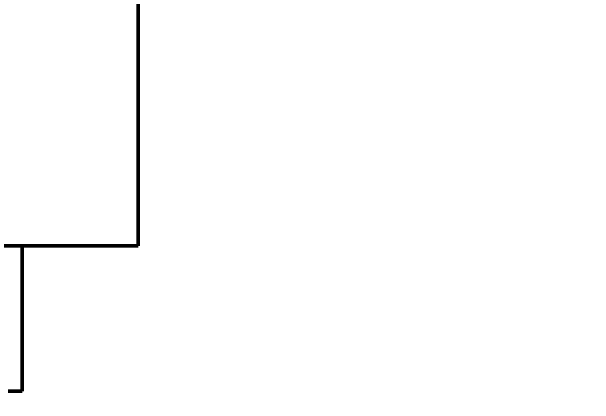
# Model space of a CAD drawing. Header units: millimetres. Extents: x 0 to 1682, y 0 to 1188.
# Drawn here: x 396.2 to 440.4, y 733 to 762.75 of the extents above; entities that cross this region are included whole.
import ezdxf

# ---------------------------------------------------------------- set-up
doc = ezdxf.new("R2010")
doc.units = ezdxf.units.MM
doc.header["$LTSCALE"] = 0.7
doc.layers.add('09_РАЗМЕРЫ', color=7, linetype='Continuous')
doc.layers.add('20_ВИДИМЫЕ', color=7, linetype='Continuous', lineweight=50)
doc.styles.add('ГОСТ', font='isocpeur.ttf')
doc.dimstyles.new('ГОСТ', dxfattribs={"dimscale": 2, "dimtxt": 3.5, "dimasz": 3, "dimexe": 2, "dimexo": 0, "dimgap": 1, "dimtad": 1, "dimdec": 1, "dimtxsty": 'ГОСТ', "dimcen": 2.5, "dimclrd": 7, "dimclre": 7, "dimclrt": 7, "dimazin": 3, "dimtfac": 1, "dimtmove": 0, "dimatfit": 3, "dimarcsym": 0})

msp = doc.modelspace()

# ---------------------------------------------------------------- linework, layer by layer
at = {"layer": '20_ВИДИМЫЕ'}
for points in [[(405.785, 745), (405.785, 769)], [(395.392, 745), (405.785, 745)], [(397, 734), (397, 745)], [(395.93, 734), (396.344, 734), (396.719, 734), (396.86, 734), (397, 734)]]:
    msp.add_lwpolyline(points, dxfattribs=at)

# ---------------------------------------------------------------- dimensions: what is measured, and where the dimension line sits
at = {"layer": '09_РАЗМЕРЫ'}
msp.add_linear_dim(base=(332.5, 697), p1=(332.5, 794), p2=(707.5, 794), dimstyle='ГОСТ', override={"dimtxsty": 'ГОСТ'}, dxfattribs=at).render()

doc.saveas('drawing.dxf')
